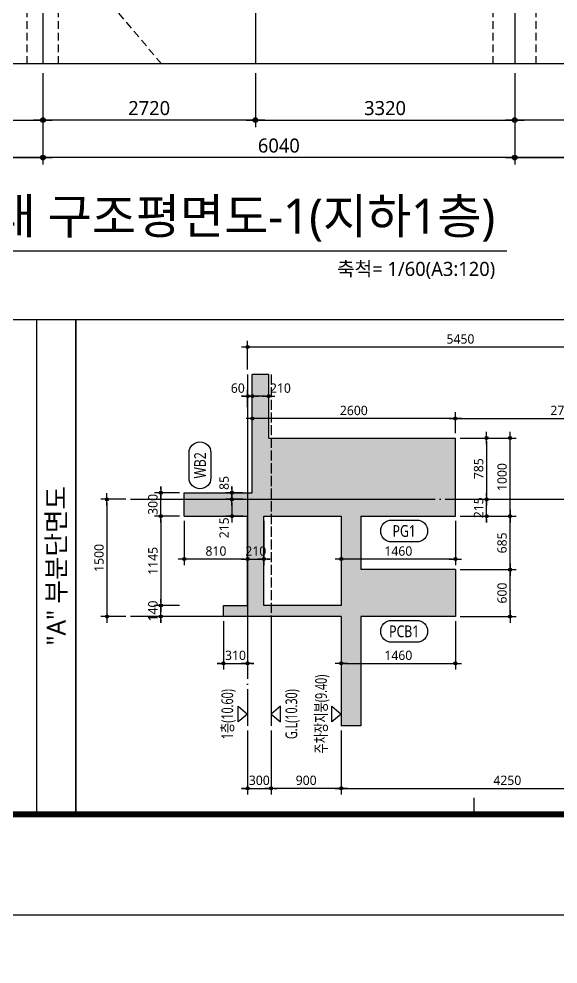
# Model space of a CAD drawing. Header units: millimetres. Extents: x 350420 to 672135, y -312840 to -44390.
# Drawn here: x 525902 to 532805, y -80660 to -68560 of the extents above; entities that cross this region are included whole.
import ezdxf
from ezdxf.enums import TextEntityAlignment as Align
from ezdxf.xclip import XClip

# ---------------------------------------------------------------- set-up
doc = ezdxf.new("R2010")
doc.units = ezdxf.units.MM
doc.header["$LTSCALE"] = 65
doc.header["$XCLIPFRAME"] = 0
for name, pattern in [('CEN', [62, 60, -1, 0, -1]), ('HID', [2.5, 2, -0.5]), ('XS-지하주차장$0$HID', [2.3, 1.5, -0.8])]:
    doc.linetypes.add(name, pattern=pattern)
doc.layers.get('Defpoints').update_dxf_attribs({"color": 145})
for name, color, linetype in [('253', 253, 'Continuous'), ('CEN', 1, 'CEN'), ('DIM', 7, 'Continuous'), ('FORM_고양장항A-1BL-S-성능$0$FORM', 7, 'Continuous'), ('GL', 3, 'Continuous'), ('LEADER', 7, 'Continuous'), ('M', 7, 'Continuous'), ('NAME-B', 6, 'Continuous'), ('SEC', 2, 'Continuous'), ('XS-지하주차장$0$G', 4, 'XS-지하주차장$0$HID')]:
    doc.layers.add(name, color=color, linetype=linetype)
for name, color, linetype, plot in [('DEFPOINT', 144, 'Continuous', False), ('FORM_고양장항A-1BL-S-성능$0$DEFPOINT', 144, 'Continuous', False), ('XS-지하주차장$0$1215', 181, 'XS-지하주차장$0$HID', False)]:
    doc.layers.add(name, color=color, linetype=linetype, plot=plot)
doc.layers.add('TEXT', color=3, linetype='Continuous', lineweight=9)
doc.styles.add('맑은고딕', font='malgun.ttf')
doc.dimstyles.new('DIM_40', dxfattribs={"dimscale": 40, "dimtxt": 3, "dimasz": 1, "dimexe": 2, "dimexo": 1.5, "dimgap": 1, "dimtad": 1, "dimdec": 0, "dimzin": 0, "dimdsep": 46, "dimtxsty": '맑은고딕', "dimblk1": 'DIMDOT', "dimblk2": 'DIMDOT', "dimsah": 1, "dimcen": 0.09, "dimdle": 2, "dimclrd": 7, "dimclre": 7, "dimclrt": 6, "dimadec": 0, "dimazin": 0, "dimtfac": 1, "dimtdec": 0, "dimtix": 1, "dimtmove": 2, "dimatfit": 3, "dimldrblk": 'DIMDOT', "dimfxl": 0, "dimtolj": 1, "dimtzin": 0, "dimarcsym": 0})
doc.dimstyles.new('DIM_60', dxfattribs={"dimscale": 60, "dimtxt": 3, "dimasz": 1, "dimexe": 1.5, "dimexo": 2, "dimgap": 1, "dimtad": 1, "dimdec": 0, "dimzin": 0, "dimdsep": 46, "dimtxsty": '맑은고딕', "dimblk1": 'DIMDOT', "dimblk2": 'DIMDOT', "dimsah": 1, "dimcen": 0.09, "dimdle": 2, "dimclrd": 7, "dimclre": 7, "dimclrt": 3, "dimadec": 0, "dimazin": 0, "dimtfac": 1, "dimtdec": 0, "dimtix": 1, "dimtmove": 2, "dimatfit": 3, "dimldrblk": 'DIMDOT', "dimfxl": 0, "dimtolj": 1, "dimtzin": 0, "dimarcsym": 0})

# ---------------------------------------------------------------- blocks, each defined once
blk = doc.blocks.new('XS-지하주차장')
at = {"layer": 'XS-지하주차장$0$1215'}
blk.add_line((429311, -23852), (653968, 164077), dxfattribs=at)
at = {"layer": 'XS-지하주차장$0$G'}
for p, q in [((640310, 156710), (644610, 156710)), ((640310, 156310), (644610, 156310)), ((640160, 150745), (644610, 150745)), ((640110, 150195), (644610, 150195))]:
    blk.add_line(p, q, dxfattribs=at)
blk = doc.blocks.new('DIMDOT')
at = {"layer": 'DIM', "linetype": 'Continuous'}
blk.add_line((-2, 0), (2, 0), dxfattribs=at)
for radius in [0.5, 0.25]:
    blk.add_circle((0, 0), radius, dxfattribs=at)
blk = doc.blocks.new('*D1191')
at = {"layer": 'Defpoints', "color": 0, "linetype": 'Continuous', "transparency": 16777216}
for p in [(526210, -69135), (532250, -69135), (526210, -70335)]:
    blk.add_point(p, dxfattribs=at)
at = {"layer": 'DIM', "color": 7, "linetype": 'Continuous', "lineweight": -2, "transparency": 16777216}
for p, q in [((526210, -69255), (526210, -70425)), ((532250, -69255), (532250, -70425)), ((532190, -70335), (526270, -70335))]:
    blk.add_line(p, q, dxfattribs=at)
at = {"layer": 'DIM', "color": 7, "linetype": 'Continuous', "lineweight": -2, "transparency": 16777216, "xscale": 60, "yscale": 60, "zscale": 60, "rotation": 180}
blk.add_blockref('DIMDOT', (526210, -70335), dxfattribs=at)
at = {"layer": 'DIM', "color": 7, "linetype": 'Continuous', "lineweight": -2, "transparency": 16777216, "xscale": 60, "yscale": 60, "zscale": 60}
blk.add_blockref('DIMDOT', (532250, -70335), dxfattribs=at)
at = {"layer": 'DIM', "color": 3, "linetype": 'Continuous', "transparency": 16777216, "insert": (529230, -70182), "char_height": 180, "attachment_point": 5, "style": '맑은고딕'}
blk.add_mtext('\\A1;6040', dxfattribs=at)
blk = doc.blocks.new('*D1192')
at = {"layer": 'Defpoints', "color": 0, "linetype": 'Continuous', "transparency": 16777216}
for p in [(526210, -69135), (528930, -69135), (526210, -69855)]:
    blk.add_point(p, dxfattribs=at)
at = {"layer": 'DIM', "color": 7, "linetype": 'Continuous', "lineweight": -2, "transparency": 16777216}
for p, q in [((526210, -69255), (526210, -69945)), ((528930, -69255), (528930, -69945)), ((528870, -69855), (526270, -69855))]:
    blk.add_line(p, q, dxfattribs=at)
at = {"layer": 'DIM', "color": 7, "linetype": 'Continuous', "lineweight": -2, "transparency": 16777216, "xscale": 60, "yscale": 60, "zscale": 60, "rotation": 180}
blk.add_blockref('DIMDOT', (526210, -69855), dxfattribs=at)
at = {"layer": 'DIM', "color": 7, "linetype": 'Continuous', "lineweight": -2, "transparency": 16777216, "xscale": 60, "yscale": 60, "zscale": 60}
blk.add_blockref('DIMDOT', (528930, -69855), dxfattribs=at)
at = {"layer": 'DIM', "color": 3, "linetype": 'Continuous', "transparency": 16777216, "insert": (527570, -69702), "char_height": 180, "attachment_point": 5, "style": '맑은고딕'}
blk.add_mtext('\\A1;2720', dxfattribs=at)
blk = doc.blocks.new('*D1193')
at = {"layer": 'Defpoints', "color": 0, "linetype": 'Continuous', "transparency": 16777216}
for p in [(528930, -69135), (532250, -69135), (532250, -69855)]:
    blk.add_point(p, dxfattribs=at)
at = {"layer": 'DIM', "color": 7, "linetype": 'Continuous', "lineweight": -2, "transparency": 16777216}
for p, q in [((528930, -69255), (528930, -69945)), ((532250, -69255), (532250, -69945)), ((528990, -69855), (532190, -69855))]:
    blk.add_line(p, q, dxfattribs=at)
at = {"layer": 'DIM', "color": 7, "linetype": 'Continuous', "lineweight": -2, "transparency": 16777216, "xscale": 60, "yscale": 60, "zscale": 60, "rotation": 180}
blk.add_blockref('DIMDOT', (528930, -69855), dxfattribs=at)
at = {"layer": 'DIM', "color": 7, "linetype": 'Continuous', "lineweight": -2, "transparency": 16777216, "xscale": 60, "yscale": 60, "zscale": 60}
blk.add_blockref('DIMDOT', (532250, -69855), dxfattribs=at)
at = {"layer": 'DIM', "color": 3, "linetype": 'Continuous', "transparency": 16777216, "insert": (530590, -69702), "char_height": 180, "attachment_point": 5, "style": '맑은고딕'}
blk.add_mtext('\\A1;3320', dxfattribs=at)
blk = doc.blocks.new('*D1194')
at = {"layer": 'Defpoints', "color": 0, "linetype": 'Continuous', "transparency": 16777216}
for p in [(532250, -69135), (538290, -69135), (538290, -70335)]:
    blk.add_point(p, dxfattribs=at)
at = {"layer": 'DIM', "color": 7, "linetype": 'Continuous', "lineweight": -2, "transparency": 16777216}
for p, q in [((532250, -69255), (532250, -70425)), ((538290, -69255), (538290, -70425)), ((532310, -70335), (538230, -70335))]:
    blk.add_line(p, q, dxfattribs=at)
at = {"layer": 'DIM', "color": 7, "linetype": 'Continuous', "lineweight": -2, "transparency": 16777216, "xscale": 60, "yscale": 60, "zscale": 60, "rotation": 180}
blk.add_blockref('DIMDOT', (532250, -70335), dxfattribs=at)
at = {"layer": 'DIM', "color": 7, "linetype": 'Continuous', "lineweight": -2, "transparency": 16777216, "xscale": 60, "yscale": 60, "zscale": 60}
blk.add_blockref('DIMDOT', (538290, -70335), dxfattribs=at)
at = {"layer": 'DIM', "color": 3, "linetype": 'Continuous', "transparency": 16777216, "insert": (535270, -70182), "char_height": 180, "attachment_point": 5, "style": '맑은고딕'}
blk.add_mtext('\\A1;6040', dxfattribs=at)
blk = doc.blocks.new('*D1196')
at = {"layer": 'Defpoints', "color": 0, "linetype": 'Continuous', "transparency": 16777216}
for p in [(532250, -69135), (535570, -69135), (532250, -69855)]:
    blk.add_point(p, dxfattribs=at)
at = {"layer": 'DIM', "color": 7, "linetype": 'Continuous', "lineweight": -2, "transparency": 16777216}
for p, q in [((532250, -69255), (532250, -69945)), ((535570, -69255), (535570, -69945)), ((535510, -69855), (532310, -69855))]:
    blk.add_line(p, q, dxfattribs=at)
at = {"layer": 'DIM', "color": 7, "linetype": 'Continuous', "lineweight": -2, "transparency": 16777216, "xscale": 60, "yscale": 60, "zscale": 60, "rotation": 180}
blk.add_blockref('DIMDOT', (532250, -69855), dxfattribs=at)
at = {"layer": 'DIM', "color": 7, "linetype": 'Continuous', "lineweight": -2, "transparency": 16777216, "xscale": 60, "yscale": 60, "zscale": 60}
blk.add_blockref('DIMDOT', (535570, -69855), dxfattribs=at)
at = {"layer": 'DIM', "color": 3, "linetype": 'Continuous', "transparency": 16777216, "insert": (533910, -69702), "char_height": 180, "attachment_point": 5, "style": '맑은고딕'}
blk.add_mtext('\\A1;3320', dxfattribs=at)
blk = doc.blocks.new('*D722')
at = {"layer": 'Defpoints', "color": 0, "linetype": 'Continuous', "transparency": 16777216}
for p in [(520170, -69135), (526210, -69135), (526210, -70335)]:
    blk.add_point(p, dxfattribs=at)
at = {"layer": 'DIM', "color": 7, "linetype": 'Continuous', "lineweight": -2, "transparency": 16777216}
for p, q in [((520170, -69255), (520170, -70425)), ((526210, -69255), (526210, -70425)), ((520230, -70335), (526150, -70335))]:
    blk.add_line(p, q, dxfattribs=at)
at = {"layer": 'DIM', "color": 7, "linetype": 'Continuous', "lineweight": -2, "transparency": 16777216, "xscale": 60, "yscale": 60, "zscale": 60, "rotation": 180}
blk.add_blockref('DIMDOT', (520170, -70335), dxfattribs=at)
at = {"layer": 'DIM', "color": 7, "linetype": 'Continuous', "lineweight": -2, "transparency": 16777216, "xscale": 60, "yscale": 60, "zscale": 60}
blk.add_blockref('DIMDOT', (526210, -70335), dxfattribs=at)
at = {"layer": 'DIM', "color": 3, "linetype": 'Continuous', "transparency": 16777216, "insert": (523190, -70182), "char_height": 180, "attachment_point": 5, "style": '맑은고딕'}
blk.add_mtext('\\A1;6040', dxfattribs=at)
blk = doc.blocks.new('*D723')
at = {"layer": 'Defpoints', "color": 0, "linetype": 'Continuous', "transparency": 16777216}
for p in [(523490, -69135), (526210, -69135), (526210, -69855)]:
    blk.add_point(p, dxfattribs=at)
at = {"layer": 'DIM', "color": 7, "linetype": 'Continuous', "lineweight": -2, "transparency": 16777216}
for p, q in [((523490, -69255), (523490, -69945)), ((526210, -69255), (526210, -69945)), ((523550, -69855), (526150, -69855))]:
    blk.add_line(p, q, dxfattribs=at)
at = {"layer": 'DIM', "color": 7, "linetype": 'Continuous', "lineweight": -2, "transparency": 16777216, "xscale": 60, "yscale": 60, "zscale": 60, "rotation": 180}
blk.add_blockref('DIMDOT', (523490, -69855), dxfattribs=at)
at = {"layer": 'DIM', "color": 7, "linetype": 'Continuous', "lineweight": -2, "transparency": 16777216, "xscale": 60, "yscale": 60, "zscale": 60}
blk.add_blockref('DIMDOT', (526210, -69855), dxfattribs=at)
at = {"layer": 'DIM', "color": 3, "linetype": 'Continuous', "transparency": 16777216, "insert": (524850, -69702), "char_height": 180, "attachment_point": 5, "style": '맑은고딕'}
blk.add_mtext('\\A1;2720', dxfattribs=at)
blk = doc.blocks.new('FORM_고양장항A-1BL-S-성능')
at = {"layer": 'FORM_고양장항A-1BL-S-성능$0$DEFPOINT', "color": 1}
blk.add_line((391, 22), (391, 25), dxfattribs=at)
at = {"layer": 'FORM_고양장항A-1BL-S-성능$0$DEFPOINT'}
blk.add_lwpolyline([(0, 594), (0, 0), (841, 0), (841, 594), (0, 594)], dxfattribs=at)
at = {"layer": 'FORM_고양장항A-1BL-S-성능$0$FORM'}
for points in [[(25, 573), (25, 21), (757, 21), (757, 573)], [(26, 572), (26, 22), (756, 22), (756, 572)]]:
    blk.add_lwpolyline(points, close=True, dxfattribs=at)
at = {"layer": 'FORM_고양장항A-1BL-S-성능$0$FORM', "const_width": 1}
blk.add_lwpolyline([(25.5, 572.5), (25.5, 21.5), (756.5, 21.5), (756.5, 572.5)], close=True, dxfattribs=at)
blk = doc.blocks.new('*D1010')
at = {"layer": 'Defpoints', "color": 0, "transparency": 16777216}
for p in [(527330, -74710), (527030, -76210), (527330, -76210)]:
    blk.add_point(p, dxfattribs=at)
at = {"layer": 'DIM', "color": 7, "lineweight": -2, "transparency": 16777216}
for p, q in [((527270, -74710), (526950, -74710)), ((527030, -74750), (527030, -76170)), ((527270, -76210), (526950, -76210))]:
    blk.add_line(p, q, dxfattribs=at)
at = {"layer": 'DIM', "color": 7, "lineweight": -2, "transparency": 16777216, "xscale": 40, "yscale": 40, "zscale": 40}
for p, rotation in [((527030, -74710), 90), ((527030, -76210), 270)]:
    blk.add_blockref('DIMDOT', p, dxfattribs=dict(at, rotation=rotation))
at = {"layer": 'DIM', "color": 6, "transparency": 16777216, "insert": (526928, -75460), "char_height": 120, "attachment_point": 5, "rotation": 90, "style": '맑은고딕'}
blk.add_mtext('\\A1;1500', dxfattribs=at)
blk = doc.blocks.new('*D1011')
at = {"layer": 'Defpoints', "color": 0, "transparency": 16777216}
for p in [(528020, -74925), (527720, -76070), (528020, -76070)]:
    blk.add_point(p, dxfattribs=at)
at = {"layer": 'DIM', "color": 7, "lineweight": -2, "transparency": 16777216}
for p, q in [((527960, -74925), (527640, -74925)), ((527720, -74965), (527720, -76030)), ((527960, -76070), (527640, -76070))]:
    blk.add_line(p, q, dxfattribs=at)
at = {"layer": 'DIM', "color": 7, "lineweight": -2, "transparency": 16777216, "xscale": 40, "yscale": 40, "zscale": 40}
for p, rotation in [((527720, -74925), 90), ((527720, -76070), 270)]:
    blk.add_blockref('DIMDOT', p, dxfattribs=dict(at, rotation=rotation))
at = {"layer": 'DIM', "color": 6, "transparency": 16777216, "insert": (527618, -75498), "char_height": 120, "attachment_point": 5, "rotation": 90, "style": '맑은고딕'}
blk.add_mtext('\\A1;1145', dxfattribs=at)
blk = doc.blocks.new('*D1012')
at = {"layer": 'Defpoints', "color": 0, "transparency": 16777216}
for p in [(527720, -76070), (528020, -76070), (528020, -76210)]:
    blk.add_point(p, dxfattribs=at)
at = {"layer": 'DIM', "color": 7, "lineweight": -2, "transparency": 16777216}
for p, q in [((527720, -76030), (527720, -75990)), ((527960, -76070), (527640, -76070)), ((527720, -76210), (527720, -76070)), ((527960, -76210), (527640, -76210)), ((527720, -76250), (527720, -76290))]:
    blk.add_line(p, q, dxfattribs=at)
at = {"layer": 'DIM', "color": 7, "lineweight": -2, "transparency": 16777216, "xscale": 40, "yscale": 40, "zscale": 40}
for p, rotation in [((527720, -76070), 270), ((527720, -76210), 90)]:
    blk.add_blockref('DIMDOT', p, dxfattribs=dict(at, rotation=rotation))
at = {"layer": 'DIM', "color": 6, "transparency": 16777216, "insert": (527618, -76140), "char_height": 120, "attachment_point": 5, "rotation": 90, "style": '맑은고딕'}
blk.add_mtext('\\A1;140', dxfattribs=at)
blk = doc.blocks.new('*D1015')
at = {"layer": 'Defpoints', "color": 0, "transparency": 16777216}
for p in [(528830, -77610), (529130, -77610), (529130, -78410)]:
    blk.add_point(p, dxfattribs=at)
at = {"layer": 'DIM', "color": 7, "lineweight": -2, "transparency": 16777216}
for p, q in [((528830, -77670), (528830, -78490)), ((529130, -77670), (529130, -78490)), ((528790, -78410), (528750, -78410)), ((528830, -78410), (529130, -78410)), ((529170, -78410), (529210, -78410))]:
    blk.add_line(p, q, dxfattribs=at)
at = {"layer": 'DIM', "color": 7, "lineweight": -2, "transparency": 16777216, "xscale": 40, "yscale": 40, "zscale": 40}
blk.add_blockref('DIMDOT', (528830, -78410), dxfattribs=at)
at = {"layer": 'DIM', "color": 7, "lineweight": -2, "transparency": 16777216, "xscale": 40, "yscale": 40, "zscale": 40, "rotation": 180}
blk.add_blockref('DIMDOT', (529130, -78410), dxfattribs=at)
at = {"layer": 'DIM', "color": 6, "transparency": 16777216, "insert": (528980, -78308), "char_height": 120, "attachment_point": 5, "style": '맑은고딕'}
blk.add_mtext('\\A1;300', dxfattribs=at)
blk = doc.blocks.new('*D1016')
at = {"layer": 'Defpoints', "color": 0, "transparency": 16777216}
for p in [(528520, -76210), (528830, -76210), (528830, -76810)]:
    blk.add_point(p, dxfattribs=at)
at = {"layer": 'DIM', "color": 7, "lineweight": -2, "transparency": 16777216}
for p, q in [((528520, -76270), (528520, -76890)), ((528830, -76270), (528830, -76890)), ((528480, -76810), (528440, -76810)), ((528520, -76810), (528830, -76810)), ((528870, -76810), (528910, -76810))]:
    blk.add_line(p, q, dxfattribs=at)
at = {"layer": 'DIM', "color": 7, "lineweight": -2, "transparency": 16777216, "xscale": 40, "yscale": 40, "zscale": 40}
blk.add_blockref('DIMDOT', (528520, -76810), dxfattribs=at)
at = {"layer": 'DIM', "color": 7, "lineweight": -2, "transparency": 16777216, "xscale": 40, "yscale": 40, "zscale": 40, "rotation": 180}
blk.add_blockref('DIMDOT', (528830, -76810), dxfattribs=at)
at = {"layer": 'DIM', "color": 6, "transparency": 16777216, "insert": (528675, -76708), "char_height": 120, "attachment_point": 5, "style": '맑은고딕'}
blk.add_mtext('\\A1;310', dxfattribs=at)
blk = doc.blocks.new('*D1017')
at = {"layer": 'Defpoints', "color": 0, "transparency": 16777216}
for p in [(527720, -74625), (528020, -74625), (528020, -74925)]:
    blk.add_point(p, dxfattribs=at)
at = {"layer": 'DIM', "color": 7, "lineweight": -2, "transparency": 16777216}
for p, q in [((527960, -74625), (527640, -74625)), ((527720, -74585), (527720, -74545)), ((527720, -74925), (527720, -74625)), ((527960, -74925), (527640, -74925)), ((527720, -74965), (527720, -75005))]:
    blk.add_line(p, q, dxfattribs=at)
at = {"layer": 'DIM', "color": 7, "lineweight": -2, "transparency": 16777216, "xscale": 40, "yscale": 40, "zscale": 40}
for p, rotation in [((527720, -74625), 270), ((527720, -74925), 90)]:
    blk.add_blockref('DIMDOT', p, dxfattribs=dict(at, rotation=rotation))
at = {"layer": 'DIM', "color": 6, "transparency": 16777216, "insert": (527618, -74775), "char_height": 120, "attachment_point": 5, "rotation": 90, "style": '맑은고딕'}
blk.add_mtext('\\A1;300', dxfattribs=at)
blk = doc.blocks.new('*D1018')
at = {"layer": 'Defpoints', "color": 0, "transparency": 16777216}
for p in [(528830, -74925), (529040, -74925), (529040, -75475)]:
    blk.add_point(p, dxfattribs=at)
at = {"layer": 'DIM', "color": 7, "lineweight": -2, "transparency": 16777216}
for p, q in [((528830, -74985), (528830, -75555)), ((529040, -74985), (529040, -75555)), ((528790, -75475), (528750, -75475)), ((528830, -75475), (529040, -75475)), ((529080, -75475), (529120, -75475))]:
    blk.add_line(p, q, dxfattribs=at)
at = {"layer": 'DIM', "color": 7, "lineweight": -2, "transparency": 16777216, "xscale": 40, "yscale": 40, "zscale": 40}
blk.add_blockref('DIMDOT', (528830, -75475), dxfattribs=at)
at = {"layer": 'DIM', "color": 7, "lineweight": -2, "transparency": 16777216, "xscale": 40, "yscale": 40, "zscale": 40, "rotation": 180}
blk.add_blockref('DIMDOT', (529040, -75475), dxfattribs=at)
at = {"layer": 'DIM', "color": 6, "transparency": 16777216, "insert": (528935, -75373), "char_height": 120, "attachment_point": 5, "style": '맑은고딕'}
blk.add_mtext('\\A1;210', dxfattribs=at)
blk = doc.blocks.new('*D1019')
at = {"layer": 'Defpoints', "color": 0, "transparency": 16777216}
for p in [(529130, -77610), (530030, -77610), (529130, -78410)]:
    blk.add_point(p, dxfattribs=at)
at = {"layer": 'DIM', "color": 7, "lineweight": -2, "transparency": 16777216}
for p, q in [((529130, -77670), (529130, -78490)), ((530030, -77670), (530030, -78490)), ((529990, -78410), (529170, -78410))]:
    blk.add_line(p, q, dxfattribs=at)
at = {"layer": 'DIM', "color": 7, "lineweight": -2, "transparency": 16777216, "xscale": 40, "yscale": 40, "zscale": 40, "rotation": 180}
blk.add_blockref('DIMDOT', (529130, -78410), dxfattribs=at)
at = {"layer": 'DIM', "color": 7, "lineweight": -2, "transparency": 16777216, "xscale": 40, "yscale": 40, "zscale": 40}
blk.add_blockref('DIMDOT', (530030, -78410), dxfattribs=at)
at = {"layer": 'DIM', "color": 6, "transparency": 16777216, "insert": (529580, -78308), "char_height": 120, "attachment_point": 5, "style": '맑은고딕'}
blk.add_mtext('\\A1;900', dxfattribs=at)
blk = doc.blocks.new('*D1020')
at = {"layer": 'Defpoints', "color": 0, "transparency": 16777216}
for p in [(530030, -77610), (534280, -77610), (534280, -78410)]:
    blk.add_point(p, dxfattribs=at)
at = {"layer": 'DIM', "color": 7, "lineweight": -2, "transparency": 16777216}
for p, q in [((530030, -77670), (530030, -78490)), ((534280, -77670), (534280, -78490)), ((530070, -78410), (534240, -78410))]:
    blk.add_line(p, q, dxfattribs=at)
at = {"layer": 'DIM', "color": 7, "lineweight": -2, "transparency": 16777216, "xscale": 40, "yscale": 40, "zscale": 40, "rotation": 180}
blk.add_blockref('DIMDOT', (530030, -78410), dxfattribs=at)
at = {"layer": 'DIM', "color": 7, "lineweight": -2, "transparency": 16777216, "xscale": 40, "yscale": 40, "zscale": 40}
blk.add_blockref('DIMDOT', (534280, -78410), dxfattribs=at)
at = {"layer": 'DIM', "color": 6, "transparency": 16777216, "insert": (532155, -78308), "char_height": 120, "attachment_point": 5, "style": '맑은고딕'}
blk.add_mtext('\\A1;4250', dxfattribs=at)
blk = doc.blocks.new('*D1022')
at = {"layer": 'Defpoints', "color": 0, "transparency": 16777216}
for p in [(528890, -73675), (528890, -73925), (531490, -73925)]:
    blk.add_point(p, dxfattribs=at)
at = {"layer": 'DIM', "color": 7, "lineweight": -2, "transparency": 16777216}
for p, q in [((528890, -73865), (528890, -73595)), ((531450, -73675), (528930, -73675)), ((531490, -73865), (531490, -73595))]:
    blk.add_line(p, q, dxfattribs=at)
at = {"layer": 'DIM', "color": 7, "lineweight": -2, "transparency": 16777216, "xscale": 40, "yscale": 40, "zscale": 40, "rotation": 180}
blk.add_blockref('DIMDOT', (528890, -73675), dxfattribs=at)
at = {"layer": 'DIM', "color": 7, "lineweight": -2, "transparency": 16777216, "xscale": 40, "yscale": 40, "zscale": 40}
blk.add_blockref('DIMDOT', (531490, -73675), dxfattribs=at)
at = {"layer": 'DIM', "color": 6, "transparency": 16777216, "insert": (530190, -73573), "char_height": 120, "attachment_point": 5, "style": '맑은고딕'}
blk.add_mtext('\\A1;2600', dxfattribs=at)
blk = doc.blocks.new('*D1026')
at = {"layer": 'Defpoints', "color": 0, "transparency": 16777216}
for p in [(531490, -74710), (531890, -74710), (531490, -74925)]:
    blk.add_point(p, dxfattribs=at)
at = {"layer": 'DIM', "color": 7, "lineweight": -2, "transparency": 16777216}
for p, q in [((531890, -74670), (531890, -74630)), ((531550, -74710), (531970, -74710)), ((531890, -74925), (531890, -74710)), ((531550, -74925), (531970, -74925)), ((531890, -74965), (531890, -75005))]:
    blk.add_line(p, q, dxfattribs=at)
at = {"layer": 'DIM', "color": 7, "lineweight": -2, "transparency": 16777216, "xscale": 40, "yscale": 40, "zscale": 40}
for p, rotation in [((531890, -74710), 270), ((531890, -74925), 90)]:
    blk.add_blockref('DIMDOT', p, dxfattribs=dict(at, rotation=rotation))
at = {"layer": 'DIM', "color": 6, "transparency": 16777216, "insert": (531788, -74818), "char_height": 120, "attachment_point": 5, "rotation": 90, "style": '맑은고딕'}
blk.add_mtext('\\A1;215', dxfattribs=at)
blk = doc.blocks.new('*D1027')
at = {"layer": 'Defpoints', "color": 0, "transparency": 16777216}
for p in [(531490, -73925), (532190, -73925), (531490, -74925)]:
    blk.add_point(p, dxfattribs=at)
at = {"layer": 'DIM', "color": 7, "lineweight": -2, "transparency": 16777216}
for p, q in [((531550, -73925), (532270, -73925)), ((532190, -74885), (532190, -73965)), ((531550, -74925), (532270, -74925))]:
    blk.add_line(p, q, dxfattribs=at)
at = {"layer": 'DIM', "color": 7, "lineweight": -2, "transparency": 16777216, "xscale": 40, "yscale": 40, "zscale": 40}
for p, rotation in [((532190, -73925), 90), ((532190, -74925), 270)]:
    blk.add_blockref('DIMDOT', p, dxfattribs=dict(at, rotation=rotation))
at = {"layer": 'DIM', "color": 6, "transparency": 16777216, "insert": (532088, -74425), "char_height": 120, "attachment_point": 5, "rotation": 90, "style": '맑은고딕'}
blk.add_mtext('\\A1;1000', dxfattribs=at)
blk = doc.blocks.new('*D1028')
at = {"layer": 'Defpoints', "color": 0, "transparency": 16777216}
for p in [(531490, -73925), (531490, -74710), (531890, -74710)]:
    blk.add_point(p, dxfattribs=at)
at = {"layer": 'DIM', "color": 7, "lineweight": -2, "transparency": 16777216}
for p, q in [((531550, -73925), (531970, -73925)), ((531890, -73965), (531890, -74670)), ((531550, -74710), (531970, -74710))]:
    blk.add_line(p, q, dxfattribs=at)
at = {"layer": 'DIM', "color": 7, "lineweight": -2, "transparency": 16777216, "xscale": 40, "yscale": 40, "zscale": 40}
for p, rotation in [((531890, -73925), 90), ((531890, -74710), 270)]:
    blk.add_blockref('DIMDOT', p, dxfattribs=dict(at, rotation=rotation))
at = {"layer": 'DIM', "color": 6, "transparency": 16777216, "insert": (531788, -74318), "char_height": 120, "attachment_point": 5, "rotation": 90, "style": '맑은고딕'}
blk.add_mtext('\\A1;785', dxfattribs=at)
blk = doc.blocks.new('*D1029')
at = {"layer": 'Defpoints', "color": 0, "transparency": 16777216}
for p in [(530030, -74925), (531490, -74925), (530030, -75475)]:
    blk.add_point(p, dxfattribs=at)
at = {"layer": 'DIM', "color": 7, "lineweight": -2, "transparency": 16777216}
for p, q in [((530030, -74985), (530030, -75555)), ((531490, -74985), (531490, -75555)), ((531450, -75475), (530070, -75475))]:
    blk.add_line(p, q, dxfattribs=at)
at = {"layer": 'DIM', "color": 7, "lineweight": -2, "transparency": 16777216, "xscale": 40, "yscale": 40, "zscale": 40, "rotation": 180}
blk.add_blockref('DIMDOT', (530030, -75475), dxfattribs=at)
at = {"layer": 'DIM', "color": 7, "lineweight": -2, "transparency": 16777216, "xscale": 40, "yscale": 40, "zscale": 40}
blk.add_blockref('DIMDOT', (531490, -75475), dxfattribs=at)
at = {"layer": 'DIM', "color": 6, "transparency": 16777216, "insert": (530760, -75373), "char_height": 120, "attachment_point": 5, "style": '맑은고딕'}
blk.add_mtext('\\A1;1460', dxfattribs=at)
blk = doc.blocks.new('*D1030')
at = {"layer": 'Defpoints', "color": 0, "transparency": 16777216}
for p in [(528020, -74925), (528830, -74925), (528020, -75475)]:
    blk.add_point(p, dxfattribs=at)
at = {"layer": 'DIM', "color": 7, "lineweight": -2, "transparency": 16777216}
for p, q in [((528020, -74985), (528020, -75555)), ((528830, -74985), (528830, -75555)), ((528790, -75475), (528060, -75475))]:
    blk.add_line(p, q, dxfattribs=at)
at = {"layer": 'DIM', "color": 7, "lineweight": -2, "transparency": 16777216, "xscale": 40, "yscale": 40, "zscale": 40, "rotation": 180}
blk.add_blockref('DIMDOT', (528020, -75475), dxfattribs=at)
at = {"layer": 'DIM', "color": 7, "lineweight": -2, "transparency": 16777216, "xscale": 40, "yscale": 40, "zscale": 40}
blk.add_blockref('DIMDOT', (528830, -75475), dxfattribs=at)
at = {"layer": 'DIM', "color": 6, "transparency": 16777216, "insert": (528425, -75373), "char_height": 120, "attachment_point": 5, "style": '맑은고딕'}
blk.add_mtext('\\A1;810', dxfattribs=at)
blk = doc.blocks.new('*D1031')
at = {"layer": 'Defpoints', "color": 0, "linetype": 'Continuous', "transparency": 16777216}
for p in [(528630, -74625), (528830, -74625), (528830, -74710)]:
    blk.add_point(p, dxfattribs=at)
at = {"layer": 'DIM', "color": 7, "linetype": 'Continuous', "lineweight": -2, "transparency": 16777216}
for p, q in [((528770, -74625), (528550, -74625)), ((528630, -74585), (528630, -74545)), ((528630, -74710), (528630, -74625)), ((528770, -74710), (528550, -74710)), ((528630, -74750), (528630, -74790))]:
    blk.add_line(p, q, dxfattribs=at)
at = {"layer": 'DIM', "color": 7, "linetype": 'Continuous', "lineweight": -2, "transparency": 16777216, "xscale": 40, "yscale": 40, "zscale": 40}
for p, rotation in [((528630, -74625), 270), ((528630, -74710), 90)]:
    blk.add_blockref('DIMDOT', p, dxfattribs=dict(at, rotation=rotation))
at = {"layer": 'DIM', "color": 6, "linetype": 'Continuous', "transparency": 16777216, "insert": (528530, -74500), "char_height": 120, "attachment_point": 5, "rotation": 90, "style": '맑은고딕'}
blk.add_mtext('\\A1;85', dxfattribs=at)
blk = doc.blocks.new('*D1032')
at = {"layer": 'Defpoints', "color": 0, "linetype": 'Continuous', "transparency": 16777216}
for p in [(528830, -74710), (528630, -74925), (528830, -74925)]:
    blk.add_point(p, dxfattribs=at)
at = {"layer": 'DIM', "color": 7, "linetype": 'Continuous', "lineweight": -2, "transparency": 16777216}
for p, q in [((528770, -74710), (528550, -74710)), ((528630, -74750), (528630, -74885)), ((528770, -74925), (528550, -74925))]:
    blk.add_line(p, q, dxfattribs=at)
at = {"layer": 'DIM', "color": 7, "linetype": 'Continuous', "lineweight": -2, "transparency": 16777216, "xscale": 40, "yscale": 40, "zscale": 40}
for p, rotation in [((528630, -74710), 90), ((528630, -74925), 270)]:
    blk.add_blockref('DIMDOT', p, dxfattribs=dict(at, rotation=rotation))
at = {"layer": 'DIM', "color": 6, "linetype": 'Continuous', "transparency": 16777216, "insert": (528530, -75075), "char_height": 120, "attachment_point": 5, "rotation": 90, "style": '맑은고딕'}
blk.add_mtext('\\A1;215', dxfattribs=at)
blk = doc.blocks.new('*D1038')
at = {"layer": 'Defpoints', "color": 0, "transparency": 16777216}
for p in [(528830, -72760), (528830, -73110), (534280, -73110)]:
    blk.add_point(p, dxfattribs=at)
at = {"layer": 'DIM', "color": 7, "lineweight": -2, "transparency": 16777216}
for p, q in [((528830, -73050), (528830, -72680)), ((534280, -73050), (534280, -72680)), ((534240, -72760), (528870, -72760))]:
    blk.add_line(p, q, dxfattribs=at)
at = {"layer": 'DIM', "color": 7, "lineweight": -2, "transparency": 16777216, "xscale": 40, "yscale": 40, "zscale": 40, "rotation": 180}
blk.add_blockref('DIMDOT', (528830, -72760), dxfattribs=at)
at = {"layer": 'DIM', "color": 7, "lineweight": -2, "transparency": 16777216, "xscale": 40, "yscale": 40, "zscale": 40}
blk.add_blockref('DIMDOT', (534280, -72760), dxfattribs=at)
at = {"layer": 'DIM', "color": 6, "transparency": 16777216, "insert": (531555, -72658), "char_height": 120, "attachment_point": 5, "style": '맑은고딕'}
blk.add_mtext('\\A1;5450', dxfattribs=at)
blk = doc.blocks.new('*D1042')
at = {"layer": 'Defpoints', "color": 0, "transparency": 16777216}
for p in [(528890, -73390), (528890, -73590), (529100, -73590)]:
    blk.add_point(p, dxfattribs=at)
at = {"layer": 'DIM', "color": 7, "lineweight": -2, "transparency": 16777216}
for p, q in [((528890, -73530), (528890, -73310)), ((529100, -73530), (529100, -73310)), ((529060, -73390), (528930, -73390))]:
    blk.add_line(p, q, dxfattribs=at)
at = {"layer": 'DIM', "color": 7, "lineweight": -2, "transparency": 16777216, "xscale": 40, "yscale": 40, "zscale": 40, "rotation": 180}
blk.add_blockref('DIMDOT', (528890, -73390), dxfattribs=at)
at = {"layer": 'DIM', "color": 7, "lineweight": -2, "transparency": 16777216, "xscale": 40, "yscale": 40, "zscale": 40}
blk.add_blockref('DIMDOT', (529100, -73390), dxfattribs=at)
at = {"layer": 'DIM', "color": 6, "transparency": 16777216, "insert": (529250, -73287), "char_height": 120, "attachment_point": 5, "style": '맑은고딕'}
blk.add_mtext('\\A1;210', dxfattribs=at)
blk = doc.blocks.new('*D1043')
at = {"layer": 'Defpoints', "color": 0, "transparency": 16777216}
for p in [(528890, -73390), (528830, -73590), (528890, -73590)]:
    blk.add_point(p, dxfattribs=at)
at = {"layer": 'DIM', "color": 7, "lineweight": -2, "transparency": 16777216}
for p, q in [((528830, -73530), (528830, -73310)), ((528890, -73530), (528890, -73310)), ((528790, -73390), (528750, -73390)), ((528830, -73390), (528890, -73390)), ((528930, -73390), (528970, -73390))]:
    blk.add_line(p, q, dxfattribs=at)
at = {"layer": 'DIM', "color": 7, "lineweight": -2, "transparency": 16777216, "xscale": 40, "yscale": 40, "zscale": 40}
blk.add_blockref('DIMDOT', (528830, -73390), dxfattribs=at)
at = {"layer": 'DIM', "color": 7, "lineweight": -2, "transparency": 16777216, "xscale": 40, "yscale": 40, "zscale": 40, "rotation": 180}
blk.add_blockref('DIMDOT', (528890, -73390), dxfattribs=at)
at = {"layer": 'DIM', "color": 6, "transparency": 16777216, "insert": (528705, -73287), "char_height": 120, "attachment_point": 5, "style": '맑은고딕'}
blk.add_mtext('\\A1;60', dxfattribs=at)
blk = doc.blocks.new('*D1044')
at = {"layer": 'Defpoints', "color": 0, "transparency": 16777216}
for p in [(534280, -73675), (531490, -73925), (534280, -73925)]:
    blk.add_point(p, dxfattribs=at)
at = {"layer": 'DIM', "color": 7, "lineweight": -2, "transparency": 16777216}
for p, q in [((531490, -73865), (531490, -73595)), ((531530, -73675), (534240, -73675)), ((534280, -73865), (534280, -73595))]:
    blk.add_line(p, q, dxfattribs=at)
at = {"layer": 'DIM', "color": 7, "lineweight": -2, "transparency": 16777216, "xscale": 40, "yscale": 40, "zscale": 40, "rotation": 180}
blk.add_blockref('DIMDOT', (531490, -73675), dxfattribs=at)
at = {"layer": 'DIM', "color": 7, "lineweight": -2, "transparency": 16777216, "xscale": 40, "yscale": 40, "zscale": 40}
blk.add_blockref('DIMDOT', (534280, -73675), dxfattribs=at)
at = {"layer": 'DIM', "color": 6, "transparency": 16777216, "insert": (532885, -73573), "char_height": 120, "attachment_point": 5, "style": '맑은고딕'}
blk.add_mtext('\\A1;2790', dxfattribs=at)
blk = doc.blocks.new('*D1048')
at = {"layer": 'Defpoints', "color": 0, "transparency": 16777216}
for p in [(531490, -74925), (532190, -74925), (531490, -75610)]:
    blk.add_point(p, dxfattribs=at)
at = {"layer": 'DIM', "color": 7, "lineweight": -2, "transparency": 16777216}
for p, q in [((531550, -74925), (532270, -74925)), ((532190, -75570), (532190, -74965)), ((531550, -75610), (532270, -75610))]:
    blk.add_line(p, q, dxfattribs=at)
at = {"layer": 'DIM', "color": 7, "lineweight": -2, "transparency": 16777216, "xscale": 40, "yscale": 40, "zscale": 40}
for p, rotation in [((532190, -74925), 90), ((532190, -75610), 270)]:
    blk.add_blockref('DIMDOT', p, dxfattribs=dict(at, rotation=rotation))
at = {"layer": 'DIM', "color": 6, "transparency": 16777216, "insert": (532088, -75268), "char_height": 120, "attachment_point": 5, "rotation": 90, "style": '맑은고딕'}
blk.add_mtext('\\A1;685', dxfattribs=at)
blk = doc.blocks.new('*D1049')
at = {"layer": 'Defpoints', "color": 0, "transparency": 16777216}
for p in [(531490, -75610), (532190, -75610), (531490, -76210)]:
    blk.add_point(p, dxfattribs=at)
at = {"layer": 'DIM', "color": 7, "lineweight": -2, "transparency": 16777216}
for p, q in [((531550, -75610), (532270, -75610)), ((532190, -76170), (532190, -75650)), ((531550, -76210), (532270, -76210))]:
    blk.add_line(p, q, dxfattribs=at)
at = {"layer": 'DIM', "color": 7, "lineweight": -2, "transparency": 16777216, "xscale": 40, "yscale": 40, "zscale": 40}
for p, rotation in [((532190, -75610), 90), ((532190, -76210), 270)]:
    blk.add_blockref('DIMDOT', p, dxfattribs=dict(at, rotation=rotation))
at = {"layer": 'DIM', "color": 6, "transparency": 16777216, "insert": (532088, -75910), "char_height": 120, "attachment_point": 5, "rotation": 90, "style": '맑은고딕'}
blk.add_mtext('\\A1;600', dxfattribs=at)
blk = doc.blocks.new('*D1052')
at = {"layer": 'Defpoints', "color": 0, "transparency": 16777216}
for p in [(530030, -76210), (531490, -76210), (531490, -76810)]:
    blk.add_point(p, dxfattribs=at)
at = {"layer": 'DIM', "color": 7, "lineweight": -2, "transparency": 16777216}
for p, q in [((530030, -76270), (530030, -76890)), ((531490, -76270), (531490, -76890)), ((530070, -76810), (531450, -76810))]:
    blk.add_line(p, q, dxfattribs=at)
at = {"layer": 'DIM', "color": 7, "lineweight": -2, "transparency": 16777216, "xscale": 40, "yscale": 40, "zscale": 40, "rotation": 180}
blk.add_blockref('DIMDOT', (530030, -76810), dxfattribs=at)
at = {"layer": 'DIM', "color": 7, "lineweight": -2, "transparency": 16777216, "xscale": 40, "yscale": 40, "zscale": 40}
blk.add_blockref('DIMDOT', (531490, -76810), dxfattribs=at)
at = {"layer": 'DIM', "color": 6, "transparency": 16777216, "insert": (530760, -76708), "char_height": 120, "attachment_point": 5, "style": '맑은고딕'}
blk.add_mtext('\\A1;1460', dxfattribs=at)

msp = doc.modelspace()

# ---------------------------------------------------------------- hatches: boundary and pattern name
at = {"layer": '253'}
h = msp.add_hatch(color=256, dxfattribs=at)
h.dxf.hatch_style = 1
h.paths.add_polyline_path([(531490, -75610), (530280, -75610), (530280, -74925), (531490, -74925), (531490, -73925), (529100, -73925), (529100, -73110), (528890, -73110), (528890, -74625), (528020, -74625), (528020, -74925), (528830, -74925), (528830, -76070), (528520, -76070), (528520, -76210), (530030, -76210), (530030, -77610), (530280, -77610), (530280, -76210), (531490, -76210)])
h.paths.add_polyline_path([(530030, -76070), (529040, -76070), (529040, -74925), (530030, -74925)], flags=16)

# ---------------------------------------------------------------- linework, layer by layer
for p, q in [((529100, -73110), (528890, -73110)), ((530280, -77610), (530030, -77610))]:
    msp.add_line(p, q, dxfattribs=at)
at = {"layer": 'CEN'}
for p, q in [((526210, -67635), (526210, -69135)), ((528930, -67635), (528930, -69135)), ((532250, -67635), (532250, -69135)), ((528830, -73110), (528830, -77610)), ((527330, -74710), (539295, -74710)), ((528520, -76210), (527330, -76210))]:
    msp.add_line(p, q, dxfattribs=at)
at = {"layer": 'DEFPOINT'}
msp.add_line((532150, -71535), (521550, -71535), dxfattribs=at)
for points in [[(510830, -46510), (542870, -46510), (542870, -70335), (510830, -70335)], [(512630, -47710), (541070, -47710), (541070, -69135), (512630, -69135)]]:
    msp.add_lwpolyline(points, close=True, dxfattribs=at)
at = {"layer": 'Defpoints', "linetype": 'HID'}
msp.add_line((529130, -73110), (529130, -77610), dxfattribs=at)
at = {"layer": 'GL'}
msp.add_line((529130, -76210), (529130, -77610), dxfattribs=at)
at = {"layer": 'LEADER', "color": 7}
msp.add_line((526130, -78710), (526130, -72410), dxfattribs=at)
for points in [[(526630, -72410), (513130, -72410), (513130, -78710), (526630, -78710)], [(540130, -72410), (526630, -72410), (526630, -78710), (540130, -78710)]]:
    msp.add_lwpolyline(points, close=True, dxfattribs=at)
at = {"layer": 'LEADER'}
for points in [[(528710, -77360), (528830, -77460), (528710, -77560)], [(529250, -77360), (529130, -77460), (529250, -77560)], [(529910, -77360), (530030, -77460), (529910, -77560)]]:
    msp.add_lwpolyline(points, close=True, dxfattribs=at)
at = {"layer": 'M'}
for points in [[(528080, -74435), (528080, -74115, -1), (528360, -74115), (528360, -74435, -1)], [(530675, -74975), (530995, -74975, -1), (530995, -75255), (530675, -75255, -1)], [(530675, -76260), (530995, -76260, -1), (530995, -76540), (530675, -76540, -1)]]:
    msp.add_lwpolyline(points, format="xyb", close=True, dxfattribs=at)
at = {"layer": 'SEC'}
for p, q in [((528890, -74625), (528890, -73110)), ((529100, -73925), (529100, -73110)), ((529100, -73925), (531490, -73925)), ((531490, -74925), (531490, -73925)), ((528020, -74625), (528890, -74625)), ((528020, -74925), (528020, -74625)), ((528020, -74925), (528830, -74925)), ((528830, -76070), (528830, -74925)), ((529040, -76070), (529040, -74925)), ((529040, -74925), (530030, -74925)), ((530030, -74925), (530030, -76070)), ((530280, -74925), (531490, -74925)), ((530280, -74925), (530280, -75610)), ((531490, -75610), (530280, -75610)), ((531490, -75610), (531490, -76210)), ((528520, -76210), (528520, -76070)), ((528520, -76070), (528830, -76070)), ((530030, -76070), (529040, -76070)), ((530030, -76210), (528520, -76210)), ((530030, -76210), (530030, -77610)), ((530280, -76210), (530280, -77610)), ((531490, -76210), (530280, -76210))]:
    msp.add_line(p, q, dxfattribs=at)
at = {"layer": 'TEXT'}
msp.add_line((522750, -71535), (532150, -71535), dxfattribs=at)

# ---------------------------------------------------------------- block references
at = {"xscale": 60, "yscale": 60, "zscale": 60}
msp.add_blockref('FORM_고양장항A-1BL-S-성능', (508270, -80030), dxfattribs=at)
ref = msp.add_blockref('XS-지하주차장', (682720, -712245), dxfattribs=dict(rotation=90))
XClip(ref).set_block_clipping_path([(643110.0000000001, 141650.0000000187), (664534.9999999981, 170090.00000001)])

# ---------------------------------------------------------------- texts
at = {"layer": 'NAME-B', "style": '맑은고딕', "width": 0.8}
msp.add_text('WB2', height=150, rotation=90, dxfattribs=at).set_placement((528220, -74275), align=Align.MIDDLE)
for s, p in [('PG1', (530835, -75115)), ('PCB1', (530835, -76400))]:
    msp.add_text(s, height=150, dxfattribs=at).set_placement(p, align=Align.MIDDLE)
at = {"layer": 'TEXT', "style": '맑은고딕'}
for s, height, p in [('단위세대 구조평면도-1(지하1층)', 450, (532000, -71085)), ('축척= 1/60(A3:120)', 180, (532000, -71760))]:
    msp.add_text(s, height=height, dxfattribs=at).set_placement(p, align=Align.MIDDLE_RIGHT)
msp.add_text('"A" 부분단면도', height=240, rotation=90, dxfattribs=at).set_placement((526380, -75560), align=Align.MIDDLE_CENTER)
at = {"layer": 'TEXT', "style": '맑은고딕', "width": 0.7}
for s, p in [('주차장지붕(9.40)', (529770, -77460)), ('1층(10.60)', (528570, -77460)), ('G.L(10.30)', (529390, -77460))]:
    msp.add_text(s, height=150, rotation=90, dxfattribs=at).set_placement(p, align=Align.MIDDLE_CENTER)

# ---------------------------------------------------------------- dimensions: what is measured, and where the dimension line sits
at = {"layer": 'DIM', "linetype": 'Continuous'}
for base, p1, p2, picture, middle in [((526210, -70335), (520170, -69135), (526210, -69135), '*D722', (523190, -70182)), ((526210, -69855), (523490, -69135), (526210, -69135), '*D723', (524850, -69702)), ((532250, -69855), (528930, -69135), (532250, -69135), '*D1193', (530590, -69702)), ((538290, -70335), (532250, -69135), (538290, -69135), '*D1194', (535270, -70182))]:
    dim = msp.add_linear_dim(base=base, p1=p1, p2=p2, dimstyle='DIM_60', dxfattribs=at)
    dim.commit()
    dim.dimension.update_dxf_attribs({"geometry": picture, "text_midpoint": middle})
for base, p1, p2, picture, middle in [((526210, -70335), (532250, -69135), (526210, -69135), '*D1191', (529230, -70182)), ((526210, -69855), (528930, -69135), (526210, -69135), '*D1192', (527570, -69702)), ((532250, -69855), (535570, -69135), (532250, -69135), '*D1196', (533910, -69702))]:
    dim = msp.add_linear_dim(base=base, p1=p1, p2=p2, angle=180, dimstyle='DIM_60', dxfattribs=at)
    dim.commit()
    dim.dimension.update_dxf_attribs({"geometry": picture, "text_midpoint": middle})
at = {"layer": 'DIM'}
for base, p1, p2, angle, picture, middle in [((528830, -72760), (534280, -73110), (528830, -73110), 180, '*D1038', (531555, -72658)), ((528890, -73675), (531490, -73925), (528890, -73925), 180, '*D1022', (530190, -73573)), ((532190, -73925), (531490, -74925), (531490, -73925), 90, '*D1027', (532087.6, -74425)), ((531890, -74710), (531490, -73925), (531490, -74710), 270, '*D1028', (531788, -74317.5)), ((527030, -76210), (527330, -74710), (527330, -76210), 270, '*D1010', (526927.6, -75460)), ((527720, -74625), (528020, -74925), (528020, -74625), 90, '*D1017', (527618, -74775)), ((531890, -74710), (531490, -74925), (531490, -74710), 90, '*D1026', (531787.6, -74817.5)), ((527720, -76070), (528020, -74925), (528020, -76070), 270, '*D1011', (527617.6, -75497.5)), ((532190, -74925), (531490, -75610), (531490, -74925), 90, '*D1048', (532088, -75267.5)), ((528020, -75475), (528830, -74925), (528020, -74925), 180, '*D1030', (528425, -75372.6)), ((530030, -75475), (531490, -74925), (530030, -74925), 180, '*D1029', (530760, -75372.6)), ((532190, -75610), (531490, -76210), (531490, -75610), 90, '*D1049', (532088, -75910)), ((527720, -76070), (528020, -76210), (528020, -76070), 90, '*D1012', (527617.6, -76140)), ((529130, -78410), (530030, -77610), (529130, -77610), 180, '*D1019', (529580, -78308))]:
    dim = msp.add_linear_dim(base=base, p1=p1, p2=p2, angle=angle, dimstyle='DIM_40', dxfattribs=at)
    dim.commit()
    dim.dimension.update_dxf_attribs({"geometry": picture, "text_midpoint": middle})
dim = msp.add_linear_dim(base=(528890, -73389.7), p1=(528830, -73589.7), p2=(528890, -73589.7), dimstyle='DIM_40', dxfattribs=at)
dim.commit()
dim.dimension.update_dxf_attribs({"geometry": '*D1043', "text_midpoint": (528705, -73287.3), "dimtype": 160})
dim = msp.add_linear_dim(base=(528890, -73389.7), p1=(529100, -73589.7), p2=(528890, -73589.7), angle=180, dimstyle='DIM_40', dxfattribs=at)
dim.commit()
dim.dimension.update_dxf_attribs({"geometry": '*D1042', "text_midpoint": (529250, -73287.3), "dimtype": 160})
for base, p1, p2, picture, middle in [((534280, -73675), (531490, -73925), (534280, -73925), '*D1044', (532885, -73573)), ((529040, -75475), (528830, -74925), (529040, -74925), '*D1018', (528935, -75372.6)), ((528830, -76810), (528520, -76210), (528830, -76210), '*D1016', (528675, -76707.6)), ((531490, -76810), (530030, -76210), (531490, -76210), '*D1052', (530760, -76707.6)), ((529130, -78410), (528830, -77610), (529130, -77610), '*D1015', (528980, -78308)), ((534280, -78410), (530030, -77610), (534280, -77610), '*D1020', (532155, -78308))]:
    dim = msp.add_linear_dim(base=base, p1=p1, p2=p2, dimstyle='DIM_40', dxfattribs=at)
    dim.commit()
    dim.dimension.update_dxf_attribs({"geometry": picture, "text_midpoint": middle})
at = {"layer": 'DIM', "linetype": 'Continuous'}
for base, p2, angle, picture, middle in [((528630, -74625), (528830, -74625), 90, '*D1031', (528529.9, -74500)), ((528630, -74925), (528830, -74925), 270, '*D1032', (528529.9, -75075))]:
    dim = msp.add_linear_dim(base=base, p1=(528830, -74710), p2=p2, angle=angle, dimstyle='DIM_40', dxfattribs=at)
    dim.commit()
    dim.dimension.update_dxf_attribs({"geometry": picture, "text_midpoint": middle, "dimtype": 160})

doc.saveas('drawing.dxf')
